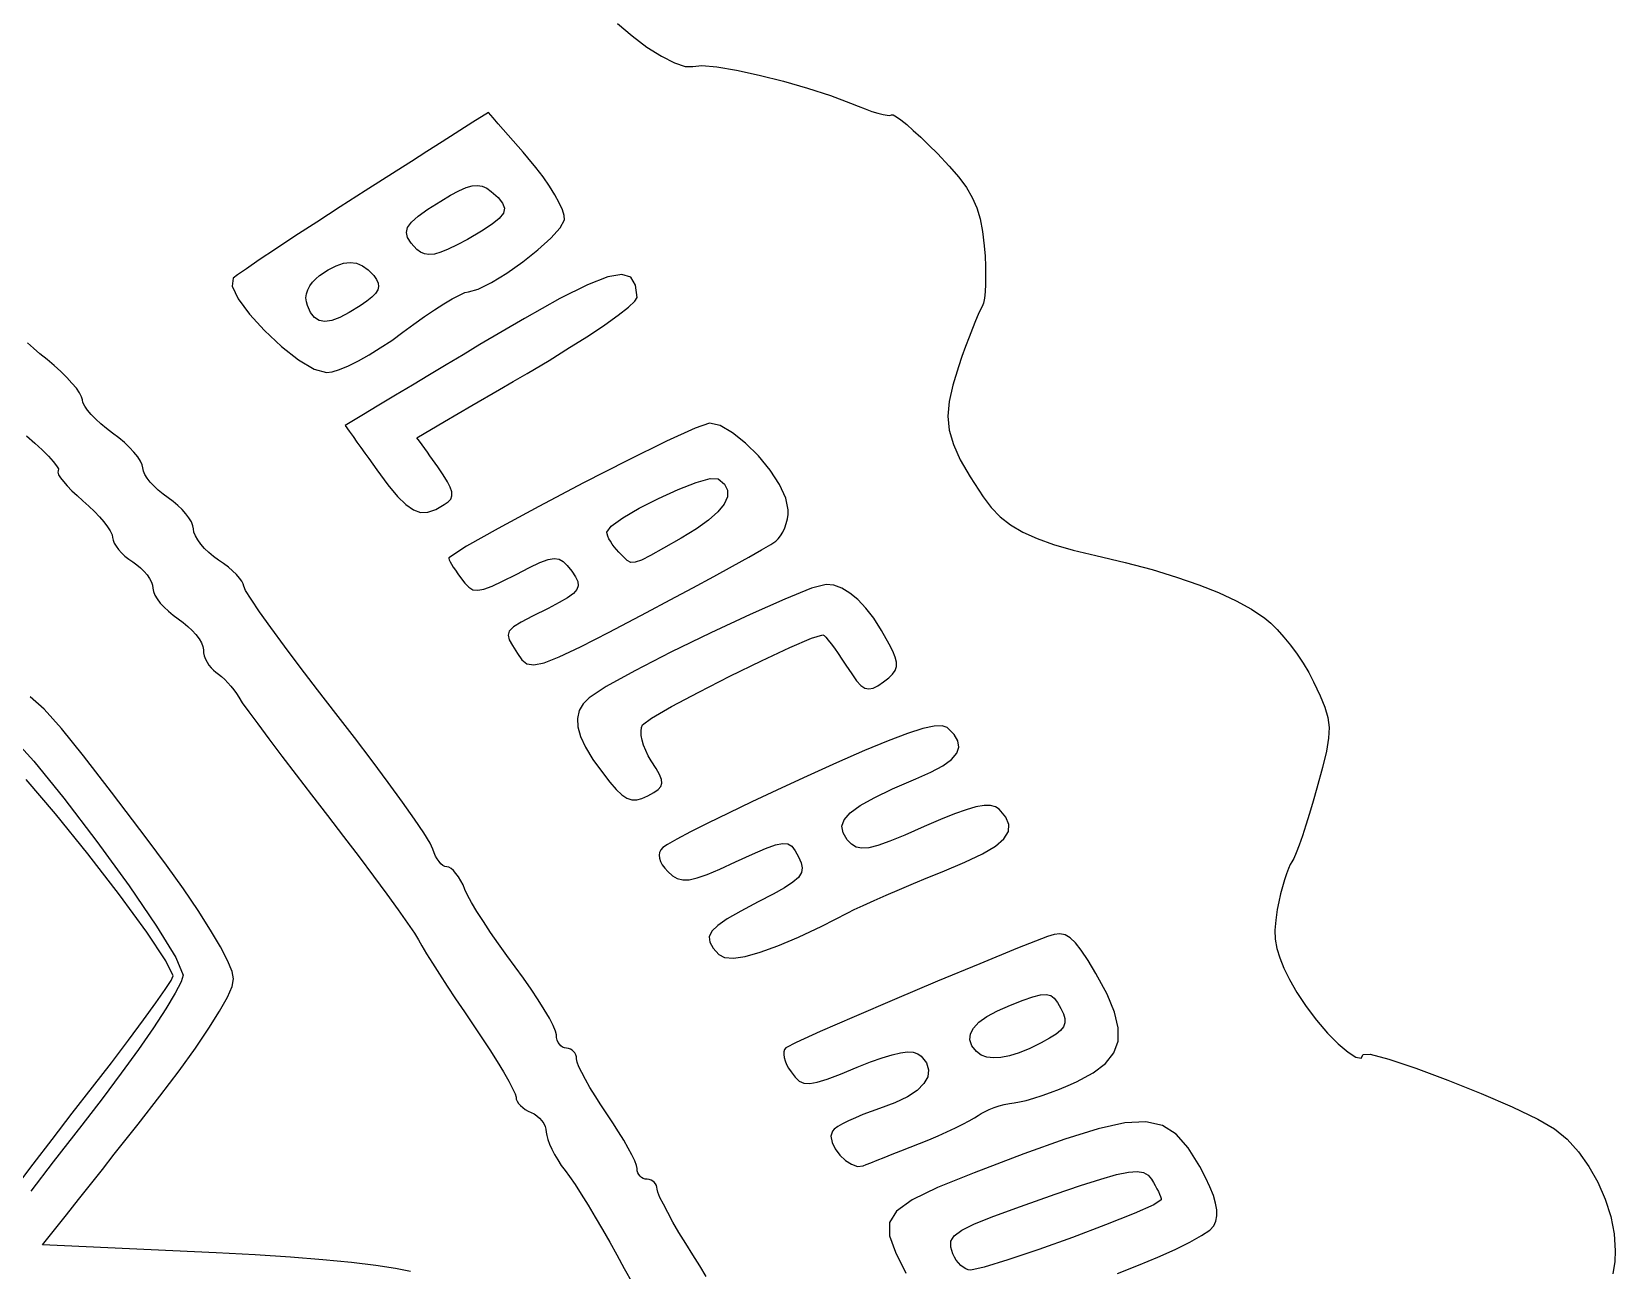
# Model space of a CAD drawing. Extents: x 0.3 to 13.7, y 0.1 to 13.4.
# Drawn here: x 11.289 to 13.033, y 9.633 to 10.998 of the extents above; entities that cross this region are included whole.
import ezdxf

# ---------------------------------------------------------------- set-up
doc = ezdxf.new("R2010")
doc.units = 0
doc.layers.get('0').update_dxf_attribs({"linetype": 'CONTINUOUS'})

msp = doc.modelspace()

# ---------------------------------------------------------------- linework, layer by layer
at = {"color": 0}
for points in [[(11.9341, 11.0069), (11.95, 10.9933), (11.9664, 10.9811), (11.9823, 10.971), (11.9967, 10.9636), (12.0086, 10.9596), (12.017, 10.9597), (12.027, 10.9607), (12.0436, 10.9592), (12.0651, 10.9555), (12.0901, 10.9501), (12.1167, 10.9435), (12.1435, 10.9358), (12.1687, 10.9276), (12.1908, 10.9191), (12.1991, 10.9158), (12.2069, 10.9128), (12.2143, 10.9102), (12.2208, 10.9083), (12.2265, 10.9067), (12.231, 10.9059), (12.2342, 10.9058), (12.2359, 10.9063), (12.2377, 10.9062), (12.2412, 10.9043), (12.2462, 10.9007), (12.2526, 10.8956), (12.2599, 10.8892), (12.2682, 10.8816), (12.2771, 10.873), (12.2864, 10.8637), (12.2995, 10.8499), (12.3101, 10.8376), (12.3185, 10.8263), (12.3249, 10.8152), (12.3298, 10.8038), (12.3334, 10.7916), (12.336, 10.7777), (12.3379, 10.7619), (12.3389, 10.7507), (12.3394, 10.7397), (12.3396, 10.7293), (12.3395, 10.7197), (12.339, 10.7112), (12.3383, 10.7042), (12.3372, 10.6988), (12.3358, 10.6953), (12.3339, 10.6917), (12.3314, 10.6862), (12.3284, 10.6793), (12.325, 10.6708), (12.3213, 10.6612), (12.3175, 10.6509), (12.3135, 10.64), (12.3097, 10.6288), (12.3033, 10.6083), (12.2994, 10.5905), (12.2981, 10.5743), (12.2995, 10.5589), (12.304, 10.5432), (12.3116, 10.5263), (12.3225, 10.5074), (12.3369, 10.4853), (12.3458, 10.4737), (12.3557, 10.4635), (12.3671, 10.4545), (12.3805, 10.4465), (12.3962, 10.4394), (12.4145, 10.4328), (12.436, 10.4267), (12.4611, 10.4206), (12.4934, 10.413), (12.5231, 10.4052), (12.55, 10.397), (12.5744, 10.3886), (12.5962, 10.3799), (12.6156, 10.3709), (12.6326, 10.3615), (12.6472, 10.3517), (12.6539, 10.3462), (12.6609, 10.3392), (12.6682, 10.3309), (12.6756, 10.3219), (12.6827, 10.3121), (12.6895, 10.302), (12.6955, 10.2918), (12.7007, 10.2817), (12.7081, 10.2663), (12.7134, 10.2536), (12.7167, 10.2423), (12.718, 10.2314), (12.7174, 10.2194), (12.715, 10.2051), (12.7107, 10.1872), (12.7045, 10.1644), (12.7005, 10.1502), (12.6965, 10.1364), (12.6924, 10.1235), (12.6886, 10.1118), (12.685, 10.1016), (12.6818, 10.0932), (12.6791, 10.087), (12.677, 10.0833), (12.6752, 10.0803), (12.6732, 10.0757), (12.671, 10.07), (12.6688, 10.0634), (12.6667, 10.0558), (12.6646, 10.0478), (12.6627, 10.0393), (12.6609, 10.0308), (12.6591, 10.0189), (12.6583, 10.008), (12.6587, 9.99783), (12.6604, 9.98768), (12.6636, 9.97726), (12.6682, 9.96604), (12.6745, 9.95356), (12.6825, 9.93935), (12.6926, 9.92383), (12.7041, 9.90864), (12.7163, 9.89458), (12.7281, 9.88271), (12.7388, 9.87349), (12.7476, 9.86794), (12.7534, 9.86681), (12.7555, 9.87088), (12.7633, 9.87136), (12.7839, 9.86583), (12.8137, 9.85574), (12.8488, 9.84256), (12.8854, 9.8279), (12.9198, 9.81315), (12.948, 9.79969), (12.9664, 9.78911), (12.9801, 9.77767), (12.9927, 9.76367), (13.0041, 9.74761), (13.014, 9.73008), (13.0221, 9.71149), (13.0282, 9.69239), (13.032, 9.67318), (13.0333, 9.65446), (13.0327, 9.64285), (13.0305, 9.62935)], [(12.0318, 9.62642), (12.0247, 9.63792), (12.017, 9.65022), (12.0091, 9.66276), (12.0017, 9.67492), (11.9951, 9.68625), (11.9893, 9.69667), (11.9845, 9.70589), (11.9808, 9.71337), (11.9786, 9.71903), (11.9778, 9.72244), (11.9775, 9.72467), (11.9769, 9.72667), (11.9759, 9.72851), (11.9745, 9.73014), (11.9729, 9.73144), (11.971, 9.73247), (11.9689, 9.73312), (11.9667, 9.73335), (11.9644, 9.73361), (11.9623, 9.73426), (11.9604, 9.7354), (11.9588, 9.73687), (11.9575, 9.73861), (11.9564, 9.74061), (11.9558, 9.74283), (11.9556, 9.74522), (11.9549, 9.74864), (11.953, 9.75369), (11.9499, 9.76019), (11.9458, 9.76785), (11.9409, 9.77647), (11.9352, 9.78581), (11.9289, 9.79562), (11.9222, 9.8055), (11.9155, 9.81554), (11.9093, 9.82531), (11.9037, 9.83464), (11.8987, 9.84326), (11.8946, 9.85097), (11.8915, 9.85747), (11.8896, 9.86253), (11.8889, 9.86594), (11.8887, 9.86833), (11.888, 9.87056), (11.887, 9.87256), (11.8856, 9.87429), (11.884, 9.87576), (11.8821, 9.87685), (11.88, 9.87756), (11.8778, 9.87782), (11.8755, 9.8781), (11.8735, 9.87896), (11.8716, 9.88032), (11.87, 9.88211), (11.8686, 9.88422), (11.8676, 9.88678), (11.8669, 9.88954), (11.8667, 9.89247), (11.8658, 9.89665), (11.8631, 9.90289), (11.8589, 9.91097), (11.8533, 9.92051), (11.8466, 9.93126), (11.8389, 9.94288), (11.8303, 9.95503), (11.8212, 9.96744), (11.8119, 9.98008), (11.8028, 9.99283), (11.7942, 10.0054), (11.7862, 10.0174), (11.7792, 10.0285), (11.7733, 10.0384), (11.7689, 10.0466), (11.7659, 10.0528), (11.7638, 10.0578), (11.7613, 10.0624), (11.7587, 10.0667), (11.756, 10.0705), (11.7534, 10.0735), (11.7507, 10.0758), (11.7483, 10.0773), (11.746, 10.0778), (11.7439, 10.0782), (11.7417, 10.0793), (11.7395, 10.0811), (11.7374, 10.0835), (11.7353, 10.0864), (11.7335, 10.0896), (11.7319, 10.0933), (11.7307, 10.0972), (11.7275, 10.1038), (11.7206, 10.115), (11.7103, 10.1304), (11.6971, 10.1491), (11.6814, 10.1707), (11.6637, 10.1946), (11.6443, 10.2201), (11.6238, 10.2466), (11.6034, 10.2728), (11.5844, 10.2978), (11.5671, 10.3209), (11.5521, 10.3414), (11.5397, 10.3588), (11.5303, 10.3726), (11.5243, 10.3822), (11.5222, 10.3869), (11.5217, 10.3894), (11.5201, 10.3925), (11.5175, 10.3959), (11.5141, 10.3997), (11.51, 10.4037), (11.5053, 10.4078), (11.5001, 10.4118), (11.4945, 10.4157), (11.4889, 10.4197), (11.4837, 10.424), (11.4789, 10.4286), (11.4748, 10.4333), (11.4715, 10.4379), (11.4689, 10.4423), (11.4672, 10.4464), (11.4667, 10.45), (11.4661, 10.4536), (11.4645, 10.4577), (11.4619, 10.4621), (11.4585, 10.4668), (11.4544, 10.4715), (11.4497, 10.476), (11.4444, 10.4804), (11.4389, 10.4843), (11.4333, 10.4883), (11.4281, 10.4926), (11.4234, 10.497), (11.4193, 10.5015), (11.4158, 10.5059), (11.4133, 10.5101), (11.4117, 10.5138), (11.4111, 10.5172), (11.4104, 10.5206), (11.4085, 10.5247), (11.4054, 10.5295), (11.4013, 10.5345), (11.3964, 10.5398), (11.3907, 10.5452), (11.3845, 10.5505), (11.3778, 10.5555), (11.3711, 10.5606), (11.3649, 10.5658), (11.3592, 10.5711), (11.3542, 10.5762), (11.3502, 10.581), (11.3471, 10.5854), (11.3451, 10.5893), (11.3445, 10.5924), (11.3436, 10.5957), (11.3414, 10.6), (11.3378, 10.6051), (11.333, 10.6108), (11.3273, 10.617), (11.3206, 10.6235), (11.3134, 10.6301), (11.3056, 10.6366), (11.2977, 10.643), (11.2905, 10.6492), (11.2839, 10.6553)], [(11.2829, 10.5528), (11.292, 10.5447), (11.3001, 10.5371), (11.307, 10.5303), (11.3123, 10.5244), (11.316, 10.5196), (11.318, 10.5161), (11.3179, 10.5142), (11.3174, 10.5125), (11.3183, 10.5098), (11.3204, 10.5063), (11.3236, 10.5022), (11.3278, 10.4974), (11.3328, 10.4922), (11.3386, 10.4868), (11.3451, 10.4811), (11.3516, 10.4753), (11.3578, 10.4694), (11.3633, 10.4635), (11.3682, 10.4578), (11.3721, 10.4525), (11.3752, 10.4478), (11.3771, 10.4437), (11.3778, 10.4406), (11.3782, 10.4377), (11.3795, 10.4345), (11.3816, 10.4309), (11.3843, 10.4274), (11.3876, 10.4237), (11.3913, 10.4201), (11.3955, 10.4168), (11.4, 10.4137), (11.4045, 10.4106), (11.4086, 10.4071), (11.4124, 10.4033), (11.4157, 10.3994), (11.4184, 10.3955), (11.4205, 10.3915), (11.4218, 10.3879), (11.4222, 10.3846), (11.4227, 10.3811), (11.4244, 10.3772), (11.427, 10.3729), (11.4303, 10.3684), (11.4345, 10.3638), (11.4392, 10.3593), (11.4444, 10.355), (11.4556, 10.3471), (11.4608, 10.3427), (11.4655, 10.3382), (11.4696, 10.3336), (11.473, 10.3289), (11.4756, 10.3246), (11.4772, 10.3205), (11.4778, 10.317), (11.478, 10.3136), (11.4788, 10.3101), (11.4801, 10.3066), (11.4818, 10.3032), (11.4839, 10.2999), (11.4862, 10.2969), (11.4888, 10.2943), (11.4916, 10.2922), (11.4946, 10.2901), (11.4979, 10.2873), (11.5013, 10.2841), (11.5047, 10.2805), (11.5081, 10.2766), (11.5112, 10.2726), (11.5141, 10.2686), (11.5167, 10.2647), (11.5206, 10.2586), (11.5278, 10.2486), (11.5377, 10.2351), (11.55, 10.2186), (11.5642, 10.1998), (11.58, 10.179), (11.5969, 10.157), (11.6145, 10.1341), (11.6323, 10.1111), (11.6493, 10.0887), (11.6653, 10.0673), (11.6797, 10.0477), (11.6923, 10.0303), (11.7026, 10.0157), (11.7102, 10.0045), (11.7146, 9.99718), (11.7183, 9.99072), (11.7235, 9.98199), (11.7301, 9.97146), (11.7378, 9.95936), (11.7465, 9.94607), (11.7557, 9.93207), (11.7653, 9.91775), (11.7751, 9.90343), (11.7845, 9.88937), (11.7933, 9.87587), (11.8014, 9.86317), (11.8083, 9.85167), (11.8141, 9.84169), (11.8185, 9.83356), (11.8212, 9.82753), (11.8222, 9.824), (11.8225, 9.82172), (11.8235, 9.81939), (11.8251, 9.81706), (11.8271, 9.81472), (11.8296, 9.81244), (11.8324, 9.81044), (11.8355, 9.8086), (11.8389, 9.80712), (11.8422, 9.8055), (11.8453, 9.80339), (11.8482, 9.80083), (11.8506, 9.79796), (11.8527, 9.79497), (11.8542, 9.79172), (11.8552, 9.78847), (11.8555, 9.78521), (11.856, 9.78153), (11.8572, 9.77707), (11.8591, 9.77192), (11.8617, 9.76644), (11.8647, 9.76064), (11.8682, 9.75472), (11.8721, 9.74875), (11.8763, 9.74317), (11.8812, 9.73649), (11.8872, 9.72765), (11.894, 9.71696), (11.9016, 9.70481), (11.9095, 9.69179), (11.9176, 9.678), (11.9256, 9.66396), (11.9333, 9.65001), (11.9413, 9.63525), (11.9504, 9.61888)], [(11.7059, 9.63183), (11.6895, 9.63525), (11.6676, 9.63857), (11.6408, 9.64171), (11.6095, 9.64475), (11.5739, 9.64751), (11.5347, 9.65001), (11.492, 9.65218), (11.4681, 9.65332), (11.4442, 9.65446), (11.4203, 9.6556), (11.3964, 9.65668), (11.3724, 9.65782), (11.3485, 9.6589), (11.3246, 9.66004), (11.3007, 9.66114), (11.3139, 9.67774), (11.327, 9.69439), (11.3402, 9.71099), (11.3533, 9.72765), (11.3665, 9.74419), (11.3796, 9.7609), (11.3927, 9.7775), (11.4059, 9.79417), (11.4299, 9.82493), (11.451, 9.85286), (11.469, 9.87782), (11.4839, 9.89979), (11.4957, 9.91857), (11.5042, 9.93392), (11.5094, 9.9459), (11.5111, 9.95421), (11.5094, 9.96251), (11.5045, 9.97439), (11.4965, 9.98964), (11.4856, 10.008), (11.4719, 10.0294), (11.4557, 10.0533), (11.437, 10.0796), (11.416, 10.1081), (11.3767, 10.16), (11.3457, 10.2001), (11.3213, 10.2301), (11.3023, 10.2513), (11.2869, 10.265)], [(11.2654, 10.2224), (11.2911, 10.194), (11.3242, 10.1532), (11.3605, 10.1057), (11.3959, 10.0569), (11.4263, 10.0124), (11.4475, 9.97775), (11.4556, 9.9585), (11.4533, 9.95101), (11.4467, 9.93837), (11.4364, 9.92122), (11.4227, 9.90039), (11.4062, 9.87657), (11.3872, 9.85026), (11.3663, 9.82221), (11.3438, 9.79312), (11.3124, 9.75276), (11.2877, 9.72026)], [(11.2713, 9.72461), (11.2902, 9.74994), (11.311, 9.7774), (11.3333, 9.8061), (11.3556, 9.83479), (11.3765, 9.86187), (11.3953, 9.88683), (11.4118, 9.90901), (11.4254, 9.92774), (11.4357, 9.94249), (11.4422, 9.95253), (11.4444, 9.95742), (11.4365, 9.97424), (11.4155, 10.0057), (11.3854, 10.0467), (11.3505, 10.0919), (11.3148, 10.1361), (11.2826, 10.1741)], [(12.4849, 9.6295), (12.508, 9.63861), (12.5293, 9.64763), (12.5484, 9.65619), (12.5646, 9.66422), (12.5775, 9.67128), (12.5864, 9.67731), (12.591, 9.68192), (12.5932, 9.68718), (12.5943, 9.69303), (12.5942, 9.6996), (12.5929, 9.70708), (12.5905, 9.7155), (12.5867, 9.72493), (12.5818, 9.73551), (12.5755, 9.7475), (12.5628, 9.76801), (12.5496, 9.78293), (12.5344, 9.79249), (12.5159, 9.7966), (12.4928, 9.79542), (12.4635, 9.78911), (12.4269, 9.77767), (12.3815, 9.76129), (12.3271, 9.74067), (12.2866, 9.72444), (12.2585, 9.71083), (12.2414, 9.6984), (12.2336, 9.6856), (12.2337, 9.67101), (12.2402, 9.65294), (12.2515, 9.63004)]]:
    msp.add_lwpolyline(points, dxfattribs=at)
for points in [[(11.6974, 10.6667), (11.7095, 10.6757), (11.7212, 10.684), (11.7325, 10.6915), (11.7428, 10.6982), (11.752, 10.7036), (11.7598, 10.7078), (11.7657, 10.7105), (11.7697, 10.7115), (11.7805, 10.7143), (11.7952, 10.7215), (11.8121, 10.7319), (11.8296, 10.7443), (11.8464, 10.7576), (11.8606, 10.7706), (11.8708, 10.782), (11.8755, 10.7908), (11.8753, 10.7954), (11.8734, 10.8017), (11.8699, 10.8093), (11.8651, 10.8181), (11.8591, 10.8277), (11.852, 10.8379), (11.844, 10.8483), (11.8353, 10.8588), (11.8299, 10.8651), (11.8244, 10.8714), (11.819, 10.8777), (11.8081, 10.8903), (11.8026, 10.8966), (11.7972, 10.9029), (11.7917, 10.9091), (11.7748, 10.8984), (11.7408, 10.8767), (11.7239, 10.8659), (11.7069, 10.855), (11.69, 10.8442), (11.656, 10.8225), (11.6286, 10.8049), (11.6026, 10.7881), (11.5787, 10.7725), (11.5573, 10.7585), (11.5393, 10.7465), (11.5251, 10.7368), (11.5153, 10.7299), (11.5106, 10.7262), (11.5095, 10.7174), (11.5162, 10.7036), (11.5287, 10.6867), (11.5452, 10.6686), (11.5638, 10.6512), (11.5827, 10.6364), (11.5998, 10.6261), (11.6134, 10.6223), (11.6197, 10.6232), (11.6279, 10.6258), (11.6377, 10.6299), (11.6486, 10.6354), (11.6604, 10.6419), (11.6727, 10.6495), (11.6852, 10.6578), (11.6974, 10.6667)], [(11.713, 10.7581), (11.7067, 10.765), (11.7028, 10.7711), (11.7014, 10.7768), (11.7028, 10.7823), (11.707, 10.7881), (11.7144, 10.7947), (11.725, 10.8023), (11.7392, 10.8112), (11.7501, 10.8178), (11.7593, 10.8227), (11.7672, 10.8262), (11.7739, 10.8281), (11.7797, 10.8286), (11.7849, 10.8277), (11.7899, 10.8255), (11.7948, 10.822), (11.8025, 10.8151), (11.8074, 10.809), (11.8094, 10.8034), (11.8083, 10.798), (11.8038, 10.7922), (11.7958, 10.7857), (11.7841, 10.7781), (11.7686, 10.769), (11.7572, 10.763), (11.7476, 10.7583), (11.7393, 10.755), (11.7323, 10.753), (11.7263, 10.7524), (11.7213, 10.7531), (11.7169, 10.755), (11.713, 10.7581)], [(11.5923, 10.6961), (11.5912, 10.7004), (11.5908, 10.7047), (11.5914, 10.7091), (11.5927, 10.7135), (11.5949, 10.7178), (11.5978, 10.7219), (11.6015, 10.7258), (11.6058, 10.7294), (11.6153, 10.7357), (11.624, 10.7401), (11.632, 10.7428), (11.6395, 10.7437), (11.6465, 10.7428), (11.6531, 10.7401), (11.6594, 10.7355), (11.6655, 10.7292), (11.6686, 10.7249), (11.6704, 10.7209), (11.6708, 10.7171), (11.6699, 10.7134), (11.6674, 10.7094), (11.6634, 10.7053), (11.6578, 10.7009), (11.6506, 10.6959), (11.6384, 10.6884), (11.628, 10.683), (11.6191, 10.6798), (11.6117, 10.6788), (11.6054, 10.6798), (11.6002, 10.6831), (11.5959, 10.6885), (11.5923, 10.6961)], [(11.7432, 10.4768), (11.7474, 10.4799), (11.7502, 10.483), (11.7515, 10.4866), (11.7514, 10.4908), (11.7498, 10.4959), (11.7467, 10.5021), (11.7421, 10.5096), (11.7359, 10.5186), (11.733, 10.5226), (11.7302, 10.5265), (11.7273, 10.5306), (11.7245, 10.5346), (11.7216, 10.5386), (11.7188, 10.5426), (11.7159, 10.5466), (11.7131, 10.5506), (11.7434, 10.5683), (11.7586, 10.5772), (11.7737, 10.5859), (11.804, 10.6036), (11.8192, 10.6125), (11.8343, 10.6213), (11.8587, 10.6358), (11.8813, 10.6498), (11.902, 10.663), (11.9199, 10.6751), (11.9347, 10.6856), (11.946, 10.6943), (11.953, 10.7009), (11.9555, 10.7049), (11.954, 10.7187), (11.9488, 10.7273), (11.9389, 10.7304), (11.9233, 10.7278), (11.9008, 10.719), (11.8706, 10.7038), (11.8315, 10.682), (11.7825, 10.6531), (11.7639, 10.6419), (11.7453, 10.6308), (11.7267, 10.6197), (11.7082, 10.6086), (11.6896, 10.5974), (11.671, 10.5863), (11.6524, 10.5751), (11.6338, 10.564), (11.6382, 10.5579), (11.6426, 10.5519), (11.6469, 10.5458), (11.6513, 10.5397), (11.6557, 10.5335), (11.66, 10.5275), (11.6644, 10.5214), (11.6688, 10.5153), (11.6811, 10.4987), (11.6917, 10.4859), (11.7008, 10.4768), (11.7092, 10.471), (11.7171, 10.4683), (11.7252, 10.4686), (11.7337, 10.4715), (11.7432, 10.4768)], [(12.1083, 10.4365), (12.1111, 10.4391), (12.1137, 10.4425), (12.1161, 10.4466), (12.1182, 10.4511), (12.1198, 10.4559), (12.1212, 10.461), (12.122, 10.4661), (12.1222, 10.4711), (12.1196, 10.4841), (12.1126, 10.4991), (12.1021, 10.5149), (12.0893, 10.5305), (12.0751, 10.5445), (12.0607, 10.556), (12.047, 10.5639), (12.0352, 10.5667), (12.0196, 10.5612), (11.9878, 10.5466), (11.945, 10.5256), (11.8964, 10.5008), (11.8472, 10.4749), (11.8026, 10.4507), (11.7678, 10.4309), (11.7481, 10.4181), (11.748, 10.4174), (11.7485, 10.416), (11.7496, 10.4138), (11.7511, 10.4112), (11.753, 10.4079), (11.7554, 10.4045), (11.758, 10.4006), (11.761, 10.3965), (11.7658, 10.3901), (11.7702, 10.3857), (11.7748, 10.383), (11.7802, 10.3824), (11.7869, 10.3838), (11.7958, 10.3871), (11.8073, 10.3925), (11.8222, 10.4), (11.8371, 10.4075), (11.8486, 10.4129), (11.8575, 10.4163), (11.8643, 10.4176), (11.8696, 10.4169), (11.8742, 10.4143), (11.8786, 10.4099), (11.8836, 10.4035), (11.8878, 10.3973), (11.8903, 10.3921), (11.8908, 10.3875), (11.8893, 10.3832), (11.8854, 10.3789), (11.8789, 10.3742), (11.8697, 10.3689), (11.8575, 10.3625), (11.8403, 10.3538), (11.8278, 10.3472), (11.8194, 10.342), (11.8148, 10.3375), (11.8134, 10.3331), (11.8147, 10.328), (11.8183, 10.3215), (11.8237, 10.3129), (11.8286, 10.3059), (11.8342, 10.3014), (11.8418, 10.3002), (11.8533, 10.3026), (11.8698, 10.3091), (11.8931, 10.3202), (11.9247, 10.3363), (11.9661, 10.3581), (11.9922, 10.3719), (12.017, 10.3852), (12.0401, 10.3977), (12.0608, 10.409), (12.0786, 10.4189), (12.0928, 10.427), (12.1029, 10.4329), (12.1083, 10.4365)], [(11.9355, 10.4245), (11.9329, 10.4273), (11.9304, 10.4303), (11.9281, 10.4334), (11.9262, 10.4364), (11.9245, 10.4393), (11.9233, 10.4421), (11.9225, 10.4445), (11.9222, 10.4465), (11.927, 10.4532), (11.9397, 10.4623), (11.9578, 10.4729), (11.979, 10.4837), (12.0007, 10.4935), (12.0206, 10.5011), (12.0361, 10.5055), (12.0449, 10.5053), (12.0518, 10.4995), (12.0552, 10.4929), (12.0551, 10.4855), (12.0515, 10.4775), (12.0447, 10.4689), (12.0344, 10.4596), (12.0209, 10.45), (12.0041, 10.4399), (11.9845, 10.4288), (11.9703, 10.4209), (11.9603, 10.4158), (11.9534, 10.4134), (11.9486, 10.4131), (11.9447, 10.4152), (11.9408, 10.4189), (11.9355, 10.4245)], [(11.9712, 10.1944), (11.9679, 10.2), (11.9651, 10.2058), (11.9628, 10.2116), (11.9612, 10.2172), (11.9602, 10.2224), (11.96, 10.2271), (11.9604, 10.2311), (11.9617, 10.2343), (11.9715, 10.2416), (11.9934, 10.2542), (12.0235, 10.2702), (12.0579, 10.2878), (12.0927, 10.3048), (12.1239, 10.3194), (12.1477, 10.3295), (12.1602, 10.3333), (12.1615, 10.3327), (12.1635, 10.3307), (12.1662, 10.3276), (12.1694, 10.3236), (12.1731, 10.3186), (12.1771, 10.3129), (12.1813, 10.3066), (12.1856, 10.3), (12.192, 10.2902), (12.1974, 10.2828), (12.2022, 10.2777), (12.2066, 10.2747), (12.2109, 10.2737), (12.2156, 10.2746), (12.2209, 10.2772), (12.227, 10.2814), (12.2328, 10.2859), (12.237, 10.29), (12.2398, 10.2941), (12.2412, 10.2984), (12.2412, 10.3031), (12.2399, 10.3087), (12.2372, 10.3152), (12.2333, 10.3231), (12.2248, 10.3383), (12.2163, 10.3516), (12.2076, 10.3629), (12.1989, 10.3722), (12.1901, 10.3794), (12.1813, 10.3847), (12.1725, 10.3879), (12.1638, 10.3888), (12.1479, 10.3846), (12.1185, 10.3728), (12.08, 10.3557), (12.0367, 10.3355), (11.9929, 10.3141), (11.9531, 10.2937), (11.9216, 10.2763), (11.9028, 10.2641), (11.8961, 10.2573), (11.8917, 10.2498), (11.8898, 10.2413), (11.8903, 10.2318), (11.8933, 10.2212), (11.8988, 10.2094), (11.9068, 10.1961), (11.9173, 10.1816), (11.9255, 10.1711), (11.9326, 10.163), (11.9388, 10.1572), (11.9444, 10.1533), (11.9498, 10.1515), (11.9552, 10.1514), (11.9609, 10.1529), (11.9673, 10.1559), (11.9739, 10.1596), (11.9787, 10.1629), (11.9817, 10.1662), (11.983, 10.1698), (11.9825, 10.174), (11.9804, 10.1793), (11.9766, 10.1859), (11.9712, 10.1944)], [(12.1876, 10.0269), (12.1949, 10.0305), (12.2048, 10.0352), (12.2166, 10.0406), (12.2301, 10.0465), (12.2448, 10.0528), (12.2602, 10.0594), (12.276, 10.0659), (12.2917, 10.0723), (12.3165, 10.0827), (12.336, 10.0922), (12.3504, 10.1006), (12.3598, 10.1087), (12.3647, 10.1165), (12.3652, 10.1243), (12.3617, 10.1324), (12.3543, 10.1412), (12.3503, 10.1439), (12.3448, 10.1452), (12.3378, 10.1452), (12.3289, 10.1437), (12.3181, 10.1406), (12.3051, 10.136), (12.2897, 10.1298), (12.2717, 10.122), (12.2507, 10.1127), (12.2339, 10.1058), (12.2209, 10.1011), (12.2108, 10.0986), (12.203, 10.0981), (12.197, 10.0994), (12.1919, 10.1027), (12.1872, 10.1076), (12.1825, 10.1151), (12.1813, 10.1224), (12.1838, 10.1296), (12.1904, 10.1372), (12.2013, 10.1452), (12.2167, 10.1539), (12.237, 10.1636), (12.2625, 10.1745), (12.2792, 10.182), (12.2923, 10.1891), (12.3018, 10.196), (12.3077, 10.2028), (12.3101, 10.2096), (12.3091, 10.2164), (12.3048, 10.2236), (12.2972, 10.2311), (12.2918, 10.233), (12.2829, 10.2327), (12.2702, 10.23), (12.2534, 10.2247), (12.2322, 10.2167), (12.2063, 10.2059), (12.1752, 10.1924), (12.1389, 10.1758), (12.1097, 10.1623), (12.082, 10.1492), (12.0564, 10.1369), (12.0337, 10.1258), (12.0145, 10.1162), (11.9993, 10.1082), (11.9889, 10.1024), (11.9838, 10.099), (11.9817, 10.0964), (11.9804, 10.0936), (11.9799, 10.0904), (11.9803, 10.0872), (11.9814, 10.0837), (11.9833, 10.08), (11.986, 10.0763), (11.9895, 10.0724), (11.9947, 10.0678), (11.9999, 10.0647), (12.0059, 10.0633), (12.0129, 10.0635), (12.0217, 10.0655), (12.0327, 10.0694), (12.0466, 10.0752), (12.0639, 10.0831), (12.0827, 10.0917), (12.0971, 10.098), (12.1079, 10.1018), (12.1157, 10.1035), (12.1215, 10.1029), (12.1259, 10.1003), (12.1296, 10.0954), (12.1335, 10.0887), (12.1364, 10.0821), (12.1376, 10.0765), (12.1367, 10.0713), (12.1333, 10.0661), (12.1272, 10.0607), (12.118, 10.0546), (12.1054, 10.0474), (12.0891, 10.039), (12.0697, 10.0289), (12.0549, 10.0205), (12.0444, 10.0132), (12.0379, 10.0067), (12.035, 10.0007), (12.0356, 9.99462), (12.0393, 9.98817), (12.0457, 9.98096), (12.052, 9.97771), (12.0617, 9.97711), (12.0748, 9.97906), (12.0912, 9.98356), (12.1107, 9.99061), (12.1333, 10.0002), (12.159, 10.0123), (12.1876, 10.0269)], [(12.2667, 9.77279), (12.277, 9.77696), (12.2872, 9.78131), (12.297, 9.78569), (12.3063, 9.78999), (12.3145, 9.79406), (12.3216, 9.79775), (12.3273, 9.801), (12.3312, 9.80371), (12.3346, 9.80599), (12.3389, 9.80826), (12.3436, 9.81044), (12.3489, 9.81244), (12.3544, 9.81418), (12.3601, 9.81569), (12.3657, 9.81689), (12.371, 9.81765), (12.377, 9.81858), (12.3843, 9.82032), (12.3926, 9.82264), (12.4017, 9.82557), (12.4112, 9.82889), (12.421, 9.83262), (12.4306, 9.83664), (12.4398, 9.84076), (12.4581, 9.85058), (12.4717, 9.86106), (12.4807, 9.87256), (12.4854, 9.88547), (12.4857, 9.90033), (12.4817, 9.91743), (12.4735, 9.93722), (12.4611, 9.96018), (12.4524, 9.9745), (12.445, 9.98579), (12.4386, 9.99403), (12.4327, 9.99957), (12.4271, 10.0028), (12.4212, 10.0038), (12.4149, 10.0031), (12.4076, 10.0008), (12.3748, 9.9879), (12.3332, 9.97097), (12.2866, 9.95161), (12.2392, 9.93158), (12.1947, 9.91254), (12.1573, 9.89621), (12.1309, 9.88422), (12.1194, 9.87831), (12.118, 9.87646), (12.1172, 9.87397), (12.1171, 9.87088), (12.1176, 9.86746), (12.1187, 9.86376), (12.1203, 9.85981), (12.1224, 9.85579), (12.1252, 9.85172), (12.1298, 9.84581), (12.1343, 9.84164), (12.1394, 9.83931), (12.1458, 9.83882), (12.1541, 9.84033), (12.1651, 9.84369), (12.1795, 9.84924), (12.1979, 9.85682), (12.2127, 9.86274), (12.2256, 9.86735), (12.2365, 9.87071), (12.2459, 9.87283), (12.2536, 9.87369), (12.2599, 9.87332), (12.2649, 9.87181), (12.2687, 9.86914), (12.2745, 9.86154), (12.2768, 9.85389), (12.2758, 9.84625), (12.2715, 9.83876), (12.2641, 9.83138), (12.2534, 9.82433), (12.2396, 9.8176), (12.2228, 9.81131), (12.2134, 9.80811), (12.2044, 9.80469), (12.1961, 9.80117), (12.1885, 9.79775), (12.182, 9.79443), (12.1767, 9.79139), (12.1728, 9.78868), (12.1707, 9.7864), (12.1692, 9.78076), (12.1704, 9.77403), (12.1739, 9.76699), (12.179, 9.76014), (12.1852, 9.75424), (12.1918, 9.74989), (12.1985, 9.74761), (12.2045, 9.74832), (12.208, 9.74968), (12.2132, 9.75168), (12.2199, 9.75435), (12.2278, 9.75743), (12.2367, 9.76096), (12.2463, 9.76476), (12.2563, 9.76872), (12.2667, 9.77279)], [(12.3296, 9.87408), (12.3245, 9.88058), (12.3223, 9.8871), (12.3228, 9.8935), (12.3261, 9.90001), (12.3321, 9.90642), (12.3409, 9.91276), (12.3525, 9.91906), (12.3668, 9.92524), (12.3808, 9.93067), (12.3917, 9.93446), (12.4001, 9.93664), (12.4064, 9.93713), (12.4113, 9.93593), (12.4152, 9.933), (12.4188, 9.92822), (12.4225, 9.92176), (12.4253, 9.91569), (12.4269, 9.91043), (12.427, 9.90582), (12.4255, 9.90153), (12.4222, 9.8974), (12.4171, 9.89324), (12.41, 9.88872), (12.4008, 9.88374), (12.3881, 9.87761), (12.3764, 9.87283), (12.3659, 9.86951), (12.3564, 9.86762), (12.3481, 9.86708), (12.3408, 9.868), (12.3347, 9.87028), (12.3296, 9.87408)], [(12.3036, 9.65115), (12.3012, 9.65875), (12.3012, 9.66521), (12.3048, 9.67122), (12.3132, 9.67736), (12.3274, 9.68435), (12.3485, 9.69282), (12.3778, 9.70344), (12.4163, 9.7169), (12.4442, 9.72646), (12.4665, 9.73361), (12.4838, 9.7385), (12.497, 9.74126), (12.5066, 9.74203), (12.5136, 9.74089), (12.5186, 9.73796), (12.5224, 9.73335), (12.5245, 9.72988), (12.5265, 9.7264), (12.5283, 9.72304), (12.5299, 9.71983), (12.5312, 9.7169), (12.5322, 9.71436), (12.5329, 9.71224), (12.5331, 9.71061), (12.5249, 9.70535), (12.5031, 9.69558), (12.4718, 9.68317), (12.4354, 9.66938), (12.3981, 9.65597), (12.3642, 9.64447), (12.3378, 9.63639), (12.3232, 9.63336), (12.3205, 9.63374), (12.3177, 9.63476), (12.3149, 9.63639), (12.3121, 9.63857), (12.3095, 9.64117), (12.3072, 9.64426), (12.3052, 9.64751), (12.3036, 9.65115)]]:
    msp.add_lwpolyline(points, close=True, dxfattribs=at)

doc.saveas('drawing.dxf')
